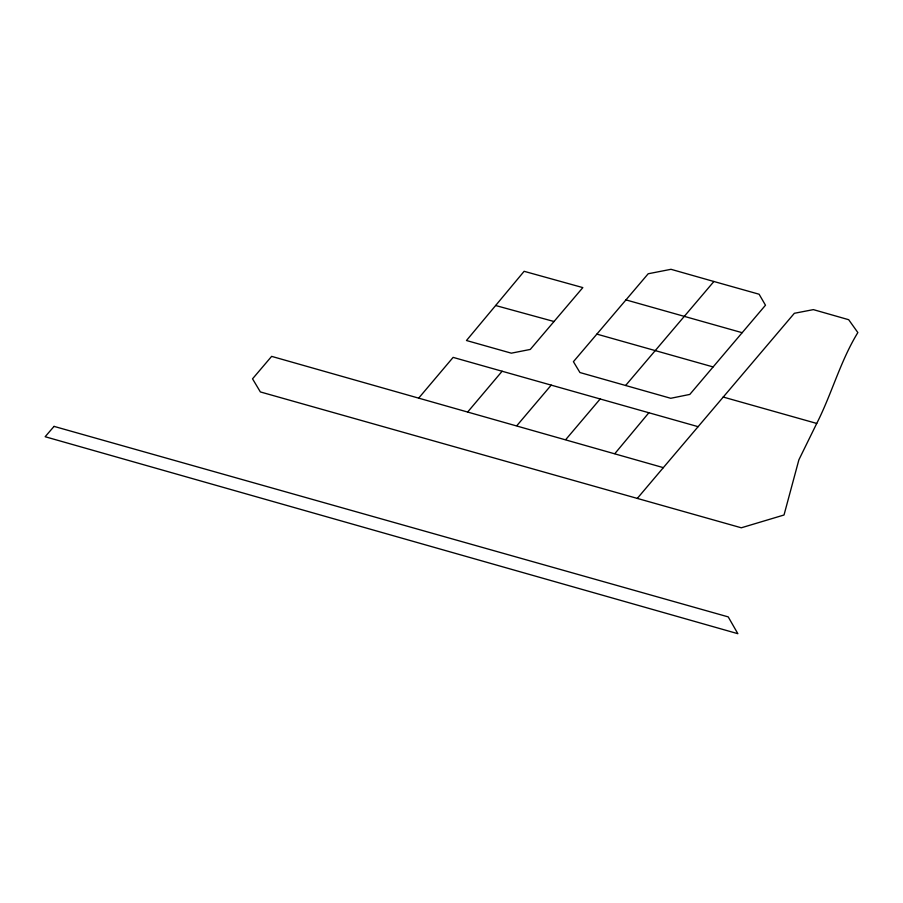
<?xml version="1.0" encoding="UTF-8"?>
<svg xmlns="http://www.w3.org/2000/svg" width="903" height="903" viewBox="0 0 903 903"><rect width="100%" height="100%" fill="white"/><g stroke="black" fill="none" stroke-linecap="round" stroke-linejoin="round"><path stroke-width="1.35" d="M816.73 423.439L798.884 459.819L784.018 515.003L741.307 527.792L260.369 391.936L252.535 378.831L271.634 356.369L663.333 467.641L794.347 313.296L813.355 309.627L848.685 319.707L857.85 332.564C840.321 361.121 831.821 393.776 816.73 423.439L723.145 397.027M495.634 305.519L524.124 271.306L582.83 287.606L530.275 349.438L511.324 353.175L466.467 340.51L495.634 305.519L554.058 321.524M614.864 453.611L648.862 412.75M625.621 385.479L713.901 281.499L759.107 294.231L765.484 305.214L689.813 394.419L670.737 398.291L579.94 372.533L573.416 361.685L648.185 273.767L670.997 269.308L713.901 281.499M418.845 397.941L453.125 357.385L698.121 426.679M467.822 411.836L502.136 371.223M637.281 498.433L663.333 467.641M516.945 425.55L551.225 385.118M565.831 439.49L600.168 398.991M742.131 332.688L625.96 299.898M596.883 334.121L713.043 366.911M54.045 426.385L45.15 436.725L737.853 633.692L728.224 616.896L54.045 426.385"/></g></svg>
